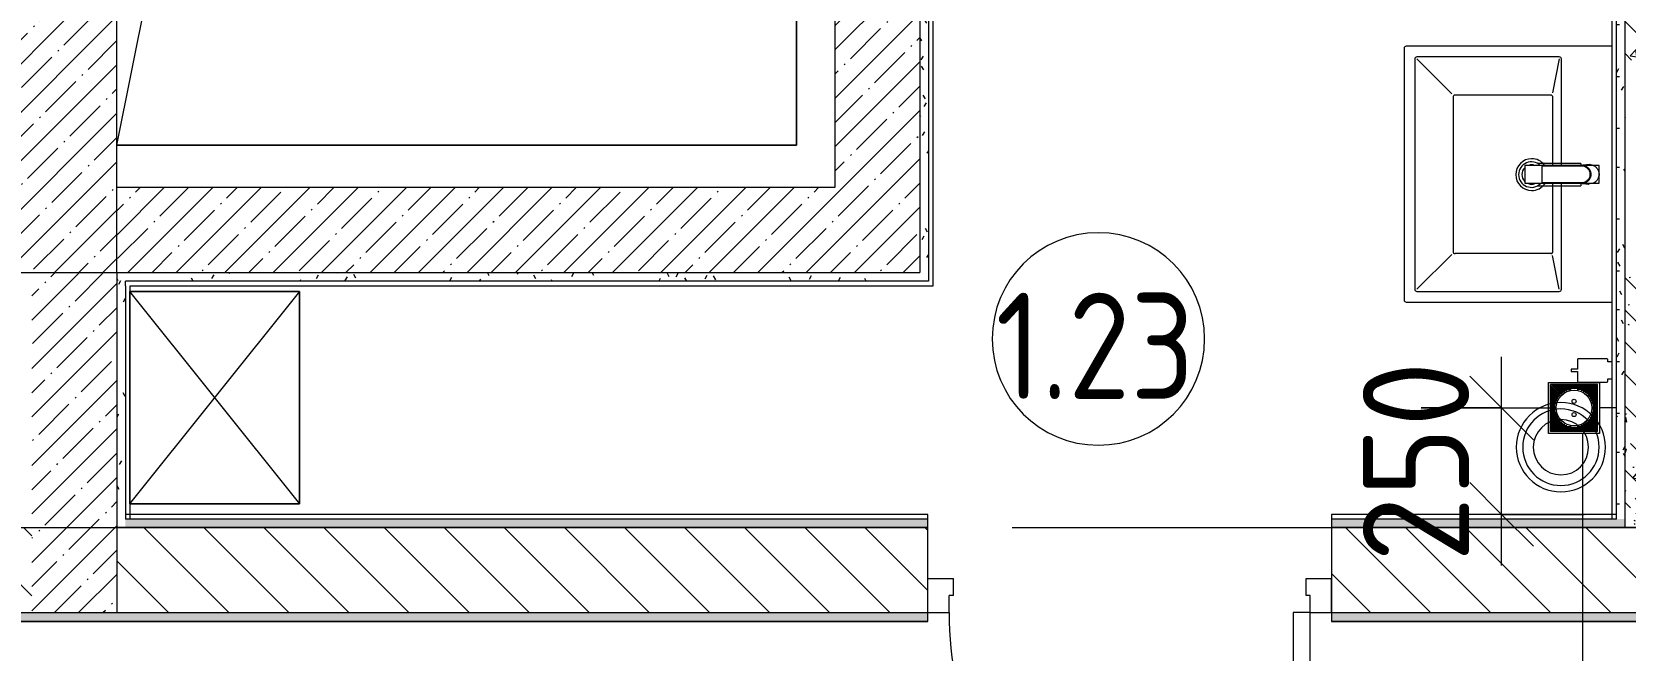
# Model space of a CAD drawing. Header units: millimetres. Extents: x 35881 to 234190, y -8553 to 29063.
# Drawn here: x 66560 to 70310, y 10812 to 12266 of the extents above; entities that cross this region are included whole.
import ezdxf

# ---------------------------------------------------------------- set-up
doc = ezdxf.new("R2010")
doc.units = ezdxf.units.MM
doc.linetypes.add('Осевая', pattern=[3175, 635, -476.25, 1587.5, -476.25])
for name, color, linetype, lineweight in [('0-1', 7, 'Continuous', 9), ('A-ANNO-DIMS', 7, 'Continuous', 9), ('A-ANNO-DIMS-100', 7, 'Continuous', 9), ('A-AREA-IDEN', 7, 'Continuous', 9), ('A-DETL-GENF', 7, 'Continuous', 9), ('A-DOOR', 7, 'Continuous', 9), ('A-DOOR-1', 7, 'Continuous', 13), ('A-DOOR-FRAM', 7, 'Continuous', 13), ('A-GENM', 7, 'Continuous', 9), ('A-WALL', 7, 'Continuous', 9), ('E-ELEC-FIXT-IDEN', 7, 'Continuous', 9), ('I-WALL', 7, 'Continuous', 9), ('P-SANR-FIXT', 7, 'Continuous', 9), ('S-COLS', 7, 'Continuous', 9), ('Оси-2', 7, 'Осевая', 9), ('Электрические приборы', 7, 'Continuous', 9)]:
    doc.layers.add(name, color=color, linetype=linetype, lineweight=lineweight)
for name, color, linetype, lineweight, true_color in [('A-WALL-1', 7, 'Continuous', 9, 0x3c3c3c), ('A-WALL-FNSH-1', 7, 'Continuous', 9, 0x3c3c3c), ('I-FURN-1', 7, 'Continuous', 9, 0xf0f0f0), ('Оси розеток', 7, 'Continuous', 9, 0xff1e23)]:
    doc.layers.add(name, color=color, linetype=linetype, lineweight=lineweight, true_color=true_color)
doc.styles.add('GOST Common_1', font='GOST_Common.ttf', dxfattribs={"width": 0.9, "height": 250})
doc.styles.add('ISOCPEUR', font='isocpeur.ttf', dxfattribs={"width": 0.9, "height": 250})
doc.dimstyles.new('ISO-2_5_0_9К_БОЛЬШОЙ', dxfattribs={"dimscale": 304.8, "dimtxt": 248.995294, "dimasz": 0.492126, "dimexe": 0.393701, "dimexo": 0.984252, "dimgap": 0, "dimtad": 1, "dimdec": 0, "dimrnd": 10, "dimzin": 0, "dimdsep": 46, "dimtxsty": 'ISOCPEUR', "dimblk1": 'OBLIQUE', "dimblk2": 'OBLIQUE', "dimsah": 1, "dimcen": 0.09, "dimdle": 0.393701, "dimazin": 0, "dimtfac": 1, "dimtdec": 4, "dimtix": 1, "dimtmove": 0, "dimatfit": 3, "dimfxl": 1, "dimtvp": 1, "dimtolj": 1, "dimtzin": 0, "dimarcsym": 2})
pattern_1 = [(45, (0, 0), (-57.02463, 57.02463), []), (45, (57.025, 0), (-57.02463, 57.02463), [100.806, -20.161, 3.353, -16.808])]
pattern_2 = [(0, (0, 0), (121.92, 30.48), [10.058, -81.382, 10.058, -81.382, -487.68]), (0, (0, 0), (121.92, 30.48), [-182.88, 10.058, -172.822, 10.058, -81.382, -213.36]), (0, (0, 0), (121.92, 30.48), [-457.2, 10.058, -50.902, 10.058, -142.342]), (120, (45.72, 15.24), (-87.356454, 90.345817), [10.058, -81.382, 10.058, -81.382, -487.68]), (120, (45.72, 15.24), (-87.356454, 90.345817), [-182.88, 10.058, -172.822, 10.058, -81.382, -213.36]), (120, (45.72, 15.24), (-87.356454, 90.345817), [-457.2, 10.058, -50.902, 10.058, -142.342]), (240, (60.96, 76.2), (-34.563546, -120.825817), [10.058, -81.382, 10.058, -81.382, -487.68]), (240, (60.96, 76.2), (-34.563546, -120.825817), [-182.88, 10.058, -172.822, 10.058, -81.382, -213.36]), (240, (60.96, 76.2), (-34.563546, -120.825817), [-457.2, 10.058, -50.902, 10.058, -142.342])]

# ---------------------------------------------------------------- blocks, each defined once
blk = doc.blocks.new('BSC_Колонна _Прямоугольная - 600х600-23205240-План размещения напольных электротехнических лючков и розеток 1 этажа в осях 12-23')
at = {"layer": 'S-COLS'}
h = blk.add_hatch(dxfattribs=at)
h.set_pattern_fill('FP_16', color=256, style=0, pattern_type=2)
h.set_pattern_definition([(45, (-66460, -12000), (-57.02463, 57.02463), []), (45, (-66402.975, -12000), (-57.02463, 57.02463), [100.806, -20.161, 3.353, -16.808])])
h.paths.add_polyline_path([(-300, -300), (300, -300), (300, 300), (-300, 300)])
for p, q in [((300, 300), (-300, 300)), ((-300, 300), (-300, -300)), ((300, -300), (300, 300)), ((-300, -300), (300, -300))]:
    blk.add_line(p, q, dxfattribs=at)
blk = doc.blocks.new('110_Дверь_СКБ_1Ст_Внутренняя1 - Д-17д _Д-9_ 950x2100h_ПУИ_ С_У персонала-24300662-План размещения напольных электротехнических лючков и розеток 1 этажа в осях 12-23')
at = {"layer": 'A-DOOR'}
blk.add_arc((-412.5, 100), 850, 360, 90, dxfattribs=at)
at = {"layer": 'A-DOOR-1'}
for p, q in [((-412.5, 950), (-372.5, 950)), ((-412.5, 950), (-412.5, 100)), ((-372.5, 100), (-372.5, 950)), ((-412.5, 100), (-372.5, 100))]:
    blk.add_line(p, q, dxfattribs=at)
at = {"layer": 'A-DOOR-FRAM'}
for p, q in [((-412.5, 100), (-462.5, 100)), ((-462.5, 100), (-462.5, 20)), ((-412.5, 100), (-412.5, 60)), ((487.5, 100), (437.5, 100)), ((437.5, 100), (437.5, 60)), ((487.5, 100), (487.5, 20)), ((-412.5, 60), (-402.5, 60)), ((-402.5, 60), (-402.5, 20)), ((427.5, 60), (437.5, 60)), ((427.5, 60), (427.5, 20)), ((-402.5, 20), (-462.5, 20)), ((487.5, 20), (427.5, 20))]:
    blk.add_line(p, q, dxfattribs=at)
blk = doc.blocks.new('GM_Отверстие прямоугольное _в плите_ - Отверстие-21957881-План размещения напольных электротехнических лючков и розеток 1 этажа в осях 12-23')
at = {"layer": 'A-GENM'}
for p, q in [((-566.7, 466.7), (800, 700)), ((800, 700), (800, -700)), ((800, -700), (800, 700)), ((-800, -700), (-566.7, 466.7)), ((800, -700), (-800, -700)), ((-800, -700), (800, -700))]:
    blk.add_line(p, q, dxfattribs=at)
for start, end in [(360, 180), (180, 360)]:
    blk.add_arc((0, 0), 2.5, start, end, dxfattribs=at)
blk = doc.blocks.new('Блок Розеток и Выключателей - Блок Розеток и Выключателей_SK2-27368969-План размещения напольных электротехнических лючков и розеток 1 этажа в осях 12-23')
at = {"layer": 'A-DETL-GENF'}
for p, q in [((-60, -40), (60, -40)), ((-60, -160), (-60, -40)), ((-55.2, -44.8), (-55.2, -155.2)), ((55.2, -44.8), (-55.2, -44.8)), ((-52.8, -47.2), (-52.8, -152.8)), ((52.8, -47.2), (-52.8, -47.2)), ((50.4, -49.6), (-50.4, -49.6)), ((-50.4, -49.6), (-50.4, -150.4)), ((48, -52), (-48, -52)), ((-48, -52), (-48, -148)), ((45.6, -54.4), (-45.6, -54.4)), ((-45.6, -54.4), (-45.6, -145.6)), ((-9.6, -56.8), (-43.2, -56.8)), ((-43.2, -56.8), (-43.2, -92.8)), ((-16.8, -59.2), (-40.8, -59.2)), ((-40.8, -59.2), (-40.8, -83.2)), ((-21.6, -61.6), (-38.4, -61.6)), ((-38.4, -61.6), (-38.4, -78.4)), ((-26.4, -64), (-36, -64)), ((-36, -64), (-36, -73.6)), ((-28.8, -66.4), (-33.6, -66.4)), ((-33.6, -66.4), (-33.6, -71.2)), ((9.6, -56.8), (43.2, -56.8)), ((16.8, -59.2), (40.8, -59.2)), ((21.6, -61.6), (38.4, -61.6)), ((26.4, -64), (36, -64)), ((28.8, -66.4), (33.6, -66.4)), ((33.6, -66.4), (33.6, -71.2)), ((36, -64), (36, -73.6)), ((38.4, -61.6), (38.4, -78.4)), ((40.8, -59.2), (40.8, -83.2)), ((43.2, -56.8), (43.2, -92.8)), ((45.6, -54.4), (45.6, -145.6)), ((48, -52), (48, -148)), ((50.4, -49.6), (50.4, -150.4)), ((52.8, -47.2), (52.8, -152.8)), ((55.2, -44.8), (55.2, -155.2)), ((60, -40), (60, -160)), ((-43.2, -143.2), (-43.2, -107.2)), ((43.2, -143.2), (43.2, -107.2)), ((48, -148), (-48, -148)), ((45.6, -145.6), (-45.6, -145.6)), ((-9.6, -143.2), (-43.2, -143.2)), ((-40.8, -140.8), (-40.8, -116.8)), ((-16.8, -140.8), (-40.8, -140.8)), ((-38.4, -138.4), (-38.4, -121.6)), ((-21.6, -138.4), (-38.4, -138.4)), ((-36, -136), (-36, -126.4)), ((-26.4, -136), (-36, -136)), ((-33.6, -133.6), (-33.6, -128.8)), ((-28.8, -133.6), (-33.6, -133.6)), ((9.6, -143.2), (43.2, -143.2)), ((16.8, -140.8), (40.8, -140.8)), ((21.6, -138.4), (38.4, -138.4)), ((26.4, -136), (36, -136)), ((28.8, -133.6), (33.6, -133.6)), ((33.6, -133.6), (33.6, -128.8)), ((36, -136), (36, -126.4)), ((38.4, -138.4), (38.4, -121.6)), ((40.8, -140.8), (40.8, -116.8)), ((60, -160), (-60, -160)), ((55.2, -155.2), (-55.2, -155.2)), ((52.8, -152.8), (-52.8, -152.8)), ((50.4, -150.4), (-50.4, -150.4))]:
    blk.add_line(p, q, dxfattribs=at)
for centre, radius in [((0, -100), 42), ((-15.6, -100), 4.8), ((15.6, -100), 4.8)]:
    blk.add_circle(centre, radius, dxfattribs=at)
at = {"layer": 'Оси розеток'}
blk.add_line((0, 0), (0, -40), dxfattribs=at)
blk = doc.blocks.new('Шкаф параметрический - 1_165-25646814-План размещения напольных электротехнических лючков и розеток 1 этажа в осях 12-23')
at = {"layer": 'I-FURN-1'}
for p, q in [((0, 0), (500, 400)), ((0, 400), (500, 0)), ((500, 400), (0, 400)), ((0, 400), (0, 0)), ((0, 1), (0, 400)), ((0, 400), (500, 400)), ((500, 0), (500, 400)), ((500, 400), (500, 1)), ((0, 0), (500, 0))]:
    blk.add_line(p, q, dxfattribs=at)
blk = doc.blocks.new('мусорная корзина - Round_ Metal-30590745-План размещения напольных электротехнических лючков и розеток 1 этажа в осях 12-23')
at = {"layer": 'P-SANR-FIXT'}
for radius, start, end in [(105, 0, 180), (90, 360, 180), (65, 0, 180), (105, 180, 360), (90, 180, 360), (65, 180, 360)]:
    blk.add_arc((0, 0), radius, start, end, dxfattribs=at)
blk = doc.blocks.new('сифон - Для раковины-V214-План размещения напольных электротехнических лючков и розеток 1 этажа в осях 12-23')
at = {"layer": 'P-SANR-FIXT'}
for p, q in [((116.7, 26), (15, 26)), ((116.7, 26), (116.7, 22.5)), ((15, -26), (116.7, -26)), ((116.7, -20.6), (116.7, -26))]:
    blk.add_line(p, q, dxfattribs=at)
for start, end in [(46.114, 180), (180, 315)]:
    blk.add_arc((0, 0), 30, start, end, dxfattribs=at)
blk = doc.blocks.new('раковина - 400 x 500mm-V215-План размещения напольных электротехнических лючков и розеток 1 этажа в осях 12-23')
at = {"layer": 'P-SANR-FIXT'}
for p, q in [((-249.5, -11), (-249.5, -495)), ((352.5, -495), (352.5, -11)), ((-224.5, -135), (-224.5, -470)), ((31, -130), (-219.5, -130)), ((-219.5, -135), (-139.5, -151)), ((322.5, -130), (73, -130)), ((322.5, -135), (242.8, -150.5)), ((327.5, -470), (327.5, -135)), ((-134.5, -155), (-134.5, -380)), ((-126, -150), (-129.5, -150)), ((31, -150), (-126, -150)), ((233.5, -150), (73, -150)), ((238.5, -155), (238.5, -380)), ((-219.5, -470), (-137.6, -388.1)), ((-129.5, -385), (233.5, -385)), ((322.5, -470), (240.2, -387.7)), ((-219.5, -475), (322.5, -475)), ((-244.5, -500), (347.5, -500))]:
    blk.add_line(p, q, dxfattribs=at)
for centre, radius, start, end in [((-219.5, -135), 5, 90, 180), ((322.5, -135), 5, 0, 90), ((-129.5, -155), 5, 90, 180), ((52.6, -199.9), 37.5, 127.0599, 180), ((52.6, -199.9), 37.5, 360, 54.9171), ((233.5, -155), 5, 0, 90), ((52.6, -199.9), 37.5, 180, 360), ((52.6, -199.9), 23, 170.0836, 180), ((52.6, -199.9), 23, 180, 189.9158), ((52.6, -199.9), 23, 225, 315), ((52.6, -199.9), 23, 360, 16.8017), ((52.6, -199.9), 23, 343.1959, 360), ((-129.5, -380), 5, 180, 270), ((233.5, -380), 5, 270, 360), ((-219.5, -470), 5, 180, 270), ((322.5, -470), 5, 270, 0), ((-244.5, -495), 5, 180, 270), ((347.5, -495), 5, 270, 0)]:
    blk.add_arc(centre, radius, start, end, dxfattribs=at)
blk = doc.blocks.new('смеситель для раковины - Default-V216-План размещения напольных электротехнических лючков и розеток 1 этажа в осях 12-23')
at = {"layer": '0-1'}
for p, q in [((21, 151.6), (-21, 151.6)), ((20.3, 111.8), (-20.3, 111.8)), ((-22.8, 2.9), (-21.7, 15.4)), ((-20.7, 17.2), (-20.7, 16.7)), ((-20.3, 19.4), (-20.3, 15.8)), ((20.3, 15.8), (20.3, 19.4)), ((20.8, 16.7), (20.8, 17.2))]:
    blk.add_line(p, q, dxfattribs=at)
at = {"layer": '0-1', "flags": 128}
for points in [[(-21, 151.3), (-21, 147.9), (-21, 145.7), (-21, 145.2), (-21, 144.9), (-21, 144.8), (-21, 144.7), (-21, 144.7)], [(21, 89.1), (21, 88.6), (21, 88.3), (21, 88.3)], [(21.7, 15.4), (22.3, 8.3), (22.8, 2.9)]]:
    blk.add_lwpolyline(points, dxfattribs=at)
at = {"layer": 'P-SANR-FIXT'}
for p, q in [((21, 151.6), (-21, 151.6)), ((-21, 151.6), (-21, -23)), ((21, -23), (21, 151.6)), ((-20.3, 111.8), (-20.3, 111.8)), ((-20.3, 111.8), (-20.3, 109.7)), ((20.3, 109.7), (20.3, 111.8)), ((20.3, 111.8), (20.3, 111.8)), ((-21, -23), (21, -23))]:
    blk.add_line(p, q, dxfattribs=at)
at = {"layer": 'P-SANR-FIXT', "flags": 128}
for points in [[(-21, 144), (-21, 91), (-21, 37.9)], [(21, 37.9), (21, 91), (21, 144)], [(-20.3, 19.4), (-20.3, 60.2), (-20.3, 109.7)], [(20.3, 109.7), (20.3, 60.2), (20.3, 19.4)], [(21, 17.1), (21, 22.3), (21, 27.5), (21, 32.7), (21, 37.9)], [(-20.3, 15.8), (-20.3, 17.1), (-20.3, 18.4)], [(20.3, 18.4), (20.3, 17.1), (20.3, 15.8)], [(21, 15.1), (21, 15.6), (21, 16.1), (21, 16.6), (21, 17.1)], [(22.9, -1.8), (22.4, 2.9), (22, 7.6), (21.5, 12.3), (21.1, 17.1)], [(21.1, 17.1), (21.5, 12.3), (22, 7.6), (22.4, 2.9), (22.9, -1.8)]]:
    blk.add_lwpolyline(points, dxfattribs=at)
at = {"layer": 'P-SANR-FIXT'}
for centre, major_axis, ratio, start_param, end_param in [((-9809.3, 72.1), (-9788.3, 0.5), 0.986286, 3.135948, 3.138103), ((0, 17.2), (20.8, 0), 0.98634, 3.060685, 3.141593), ((0, 17.2), (20.8, 0), 0.98634, 3.141593, 3.395551), ((0, 17.2), (20.8, 0), 0.98634, 3.707105, 3.769911), ((0, 17.2), (20.8, 0), 0.98634, 5.654867, 5.717635), ((0, 17.2), (-20.8, 0), 0.98634, 2.887544, 3.141593), ((0, 17.2), (20.8, 0), 0.98634, 0, 0.080911), ((0, 17.2), (20.8, 0), 0.98634, 4.154533, 5.270098)]:
    blk.add_ellipse(centre, major_axis=major_axis, ratio=ratio, start_param=start_param, end_param=end_param, dxfattribs=at)
for points, knots in [([(-21, 151.6), (-21, 151.7), (-21, 151.5), (-21, 150.5), (-21, 148.7), (-21, 146.9), (-21, 145.2), (-21, 144.4), (-21, 144)], [0.4444444, 0.4444444, 0.4444444, 0.4444444, 0.5555556, 0.6666667, 0.7777778, 0.8888889, 0.9444444, 1, 1, 1, 1]), ([(21, 144), (21, 144.4), (21, 145.2), (21, 146.9), (21, 148.7), (21, 150.5), (21, 151.5), (21, 151.7), (21, 151.6)], [0, 0, 0, 0, 0.0555556, 0.1111111, 0.2222222, 0.3333333, 0.4444444, 0.5555556, 0.5555556, 0.5555556, 0.5555556]), ([(-21.8, 13.9), (-21.8, 14.6), (-21.7, 16.1), (-21.6, 18.9), (-21.5, 22.1), (-21.5, 25.2), (-21.4, 27.9), (-21.4, 30), (-21.4, 31.8), (-21.3, 33.4), (-21.3, 34.5), (-21.3, 35.6), (-21.3, 37), (-21.3, 38.7), (-21.2, 41), (-21.2, 44.2), (-21.2, 48.8), (-21.1, 54.3), (-21.1, 59.3), (-21.1, 63.2), (-21.1, 66.1), (-21.1, 68.8), (-21.1, 72.5), (-21, 78.9), (-21, 84.5), (-21, 88.1)], [0, 0, 0, 0, 0.083333, 0.166667, 0.25, 0.333333, 0.375, 0.416667, 0.458333, 0.479167, 0.5, 0.520833, 0.541667, 0.583333, 0.625, 0.666667, 0.708333, 0.75, 0.791667, 0.8125, 0.833333, 0.854167, 0.875, 0.916667, 1, 1, 1, 1]), ([(21, 88.1), (21, 84.5), (21, 78.9), (21.1, 72.5), (21.1, 68.8), (21.1, 66.1), (21.1, 63.2), (21.1, 59.3), (21.2, 54.3), (21.2, 48.8), (21.2, 44.2), (21.3, 41), (21.3, 38.7), (21.3, 37), (21.3, 35.6), (21.3, 34.5), (21.3, 33.4), (21.4, 31.8), (21.4, 30), (21.4, 27.9), (21.5, 25.2), (21.5, 22.1), (21.6, 18.9), (21.7, 16.1), (21.8, 14.6), (21.8, 13.9)], [0, 0, 0, 0, 0.083333, 0.125, 0.145833, 0.166667, 0.1875, 0.208333, 0.25, 0.291667, 0.333333, 0.375, 0.416667, 0.458333, 0.479167, 0.5, 0.520833, 0.541667, 0.583333, 0.625, 0.666667, 0.75, 0.833333, 0.916667, 1, 1, 1, 1]), ([(-21.1, 17.1), (-21.2, 16.5), (-21.3, 15.4), (-21.5, 13.7), (-21.6, 11.8), (-21.9, 9.3), (-22.1, 7.6), (-22.4, 5.3), (-22.6, 3), (-22.8, 1.4), (-22.9, 0.3)], [0, 0, 0, 0, 0.1, 0.2, 0.3, 0.4, 0.6, 0.7, 0.8, 1, 1, 1, 1]), ([(-22.6, 3.6), (-22.6, 3.8), (-22.5, 4.4), (-22.4, 5.5), (-22.3, 6.9), (-22.2, 8.4), (-22, 10.9), (-21.9, 12.9), (-21.8, 13.9)], [0.3178487, 0.3178487, 0.3178487, 0.3178487, 0.375, 0.5, 0.625, 0.75, 0.875, 1, 1, 1, 1]), ([(21, 15.1), (20.9, 14), (20.5, 11.7), (19.3, 8.5), (17.6, 5.5), (14.8, 1.9), (11.1, -0.9), (6.8, -2.8), (3.4, -3.6), (0, -3.8), (-4.5, -3.5), (-10.1, -1.7), (-14.7, 1.9), (-17.6, 5.5), (-19.3, 8.4), (-20.5, 11.7), (-20.9, 13.9), (-21, 15)], [0, 0, 0, 0, 0.055556, 0.111111, 0.166667, 0.222222, 0.333333, 0.388889, 0.444444, 0.5, 0.555556, 0.666667, 0.777778, 0.833333, 0.888889, 0.944444, 1, 1, 1, 1]), ([(20.3, 19.4), (20.3, 18.2), (20.2, 15.9), (19.3, 12.3), (18, 9.6), (16.8, 7.5), (15.7, 6), (14.5, 4.7), (12.8, 3), (10.4, 1.2), (7.1, -0.4), (2.4, -1.7), (-2.5, -1.7), (-7.1, -0.4), (-10.9, 1.5), (-13.6, 3.7), (-15.4, 5.7), (-16.5, 7.1), (-17.7, 9), (-18.9, 11.5), (-20, 15), (-20.3, 17.7), (-20.3, 19.4)], [0, 0, 0, 0, 0.055556, 0.111111, 0.166667, 0.194444, 0.222222, 0.25, 0.277778, 0.333333, 0.388889, 0.444444, 0.555556, 0.611111, 0.666667, 0.75, 0.770833, 0.791667, 0.833333, 0.875, 0.916667, 1, 1, 1, 1]), ([(10.6, 0), (10, -0.3), (9, -0.8), (7.3, -1.5), (5.5, -2), (3.6, -2.4), (1.4, -2.7), (-0.9, -2.7), (-3.3, -2.5), (-5.5, -2), (-7.7, -1.3), (-9.8, -0.4), (-11.7, 0.6), (-13.5, 1.9), (-15.1, 3.4), (-16.9, 5.4), (-19.5, 9.5), (-20.3, 13.2), (-20.3, 15.8)], [0.3333333, 0.3333333, 0.3333333, 0.3333333, 0.3611111, 0.3888889, 0.4166667, 0.4444444, 0.4791667, 0.5138889, 0.5486111, 0.5833333, 0.6180556, 0.6527778, 0.6875, 0.7222222, 0.7569444, 0.7916667, 0.8611111, 1, 1, 1, 1]), ([(20.3, 15.8), (20.3, 13.7), (19.8, 10.7), (17.9, 6.9), (16.3, 4.7), (14.8, 3.1), (13.2, 1.7), (11.9, 0.8), (11, 0.2)], [0, 0, 0, 0, 0.1111111, 0.1666667, 0.2222222, 0.25, 0.2777778, 0.325384, 0.325384, 0.325384, 0.325384]), ([(21.1, 19.2), (21.3, 18.6), (21.7, 16.8), (21.8, 15.1), (21.8, 13.9)], [0.8206896, 0.8206896, 0.8206896, 0.8206896, 0.8888889, 1, 1, 1, 1]), ([(21.1, 17.1), (21.1, 16.7), (21.2, 16), (21.3, 15), (21.4, 13.9), (21.6, 12.5), (21.8, 10.8), (22, 8.7), (22.2, 6.9), (22.4, 5.5), (22.5, 4.5), (22.6, 3.4), (22.7, 2.4), (22.8, 1.5), (22.9, 0.8), (22.9, 0.4), (22.9, 0.3)], [0, 0, 0, 0, 0.0625, 0.125, 0.1875, 0.25, 0.375, 0.5, 0.625, 0.6875, 0.75, 0.8125, 0.875, 0.9375, 0.96875, 1, 1, 1, 1]), ([(21.8, 13.9), (21.8, 13.3), (21.9, 11.9), (22, 10), (22.2, 8.4), (22.2, 7.3), (22.3, 6.4), (22.4, 5.2), (22.6, 3.7), (22.8, 2), (22.9, 0.8), (22.9, 0.3)], [0, 0, 0, 0, 0.083333, 0.166667, 0.25, 0.333333, 0.416667, 0.5, 0.666667, 0.833333, 1, 1, 1, 1]), ([(22.1, 7), (22.2, 6.5), (22.8, 4.3), (23, 2), (22.9, 0.3)], [0.8, 0.8, 0.8, 0.8, 0.85, 1, 1, 1, 1]), ([(10.4, -20.5), (9.2, -21.1), (6.8, -22.1), (3.4, -22.8), (0.5, -23), (-2.9, -22.9), (-6.8, -22.1), (-10.7, -20.5), (-13.4, -18.7), (-15.3, -17.2), (-17, -15.4), (-19, -12.9), (-20.6, -10.1), (-21.5, -8), (-21.7, -7.4)], [0.3333333, 0.3333333, 0.3333333, 0.3333333, 0.3888889, 0.4444444, 0.4791667, 0.5138889, 0.5833333, 0.6527778, 0.6875, 0.7222222, 0.7569444, 0.7916667, 0.8611111, 0.8888889, 0.8888889, 0.8888889, 0.8888889]), ([(22.9, -1.8), (22.6, -4.5), (21.7, -8.2), (19.1, -12.8), (16.7, -15.9), (13.9, -18.3), (11.9, -19.6), (11, -20.2)], [0, 0, 0, 0, 0.1111111, 0.1666667, 0.2222222, 0.2777778, 0.3229699, 0.3229699, 0.3229699, 0.3229699])]:
    blk.add_open_spline(points, degree=3, knots=knots, dxfattribs=at)
for points in [[(21, 37.9), (21, 36.1), (21, 32.7), (21.1, 27.5), (21.1, 22.3), (21.1, 18.8), (21.1, 17.1)], [(-22.9, 0.3), (-23, 2.1), (-22.8, 3.8), (-22.4, 5.5)], [(-21.8, 13.9), (-21.8, 15.7), (-21.5, 17.5), (-21.1, 19.2)], [(-21.1, 17.1), (-21.1, 16.7), (-21.1, 16), (-21, 15.3), (-21, 15)], [(21.1, 17.1), (21.1, 16.7), (21.1, 16.1), (21, 15.4), (21, 15.1)], [(22.9, 0.3), (22.8, 1.7), (22.5, 4.5), (22, 8.7), (21.5, 12.9), (21.2, 15.7), (21.1, 17.1)], [(22.9, 0.3), (22.9, -0.1), (22.9, -0.4), (22.9, -0.8)]]:
    blk.add_open_spline(points, degree=3, dxfattribs=at)
blk = doc.blocks.new('TOY_Диспансер мыло - Дозатор Elegance new 11654 019001 хром-30593950-План размещения напольных электротехнических лючков и розеток 1 этажа в осях 12-23')
at = {"layer": 'A-GENM'}
for p, q in [((97.5, 84.7), (97.5, 17)), ((122.2, 86.7), (99.5, 86.7)), ((127.9, 101.6), (122.2, 101.6)), ((122.2, 101.6), (122.2, 86.7)), ((127.9, 86.7), (127.9, 101.6)), ((150.5, 86.7), (127.9, 86.7)), ((152.5, 17), (152.5, 84.7)), ((99.5, 15), (105, 15)), ((105, 15), (105, 5.5)), ((145, 5.5), (145, 15)), ((145, 15), (150.5, 15))]:
    blk.add_line(p, q, dxfattribs=at)
for centre, start, end in [((99.5, 84.7), 90, 180), ((150.5, 84.7), 360, 90), ((99.5, 17), 180, 270), ((150.5, 17), 270, 360)]:
    blk.add_arc(centre, 2, start, end, dxfattribs=at)
blk = doc.blocks.new('Марка_Помещения - Номер-25198446-План размещения напольных электротехнических лючков и розеток 1 этажа в осях 12-23')
at = {"layer": 'A-AREA-IDEN'}
for start, end in [(360, 180), (180, 360)]:
    blk.add_arc((0, 0), 2.5, start, end, dxfattribs=at)
blk = doc.blocks.new('DIMBLOCK66-План размещения напольных электротехнических лючков и розеток 1 этажа в осях 12-23')
at = {"layer": 'A-ANNO-DIMS-100'}
for p, q in [((70019.2, 11011), (70019.2, 11501.3)), ((69829.8, 11381.3), (70139.2, 11381.3)), ((70019.2, 11381.3), (69829.8, 11381.3)), ((70213.2, 11131), (69899.2, 11131)), ((70019.2, 11131), (70213.2, 11131))]:
    blk.add_line(p, q, dxfattribs=at)
at = {"layer": 'A-ANNO-DIMS-100', "lineweight": 20}
for p, q in [((70019.2, 11381.3), (69944.2, 11456.3)), ((70019.2, 11381.3), (70094.2, 11306.3)), ((70019.2, 11131), (69944.2, 11206)), ((70019.2, 11131), (70094.2, 11056))]:
    blk.add_line(p, q, dxfattribs=at)
at = {"layer": 'A-ANNO-DIMS-100', "color": 0, "insert": (69692.6, 11019.1), "char_height": 250, "width": 568.858, "attachment_point": 1, "rotation": 90, "line_spacing_factor": 1.149209, "style": 'ISOCPEUR'}
blk.add_mtext('250', dxfattribs=at)
blk = doc.blocks.new('_Oblique')
at = {"color": 0, "linetype": 'ByBlock', "lineweight": -2}
blk.add_line((-0.5, -0.5), (0.5, 0.5), dxfattribs=at)

msp = doc.modelspace()

# ---------------------------------------------------------------- hatches: boundary and pattern name
at = {"layer": 'I-WALL'}
h = msp.add_hatch(dxfattribs=at)
h.set_pattern_fill('FP_1', color=256, style=0, pattern_type=2)
h.set_pattern_definition(pattern_1)
h.paths.add_polyline_path([(68650, 11700), (68650, 13400), (68450, 13400), (68450, 11700)])
h = msp.add_hatch(dxfattribs=at)
h.set_pattern_fill('FP_58', color=256, style=0, pattern_type=2)
h.set_pattern_definition(pattern_2)
h.paths.add_polyline_path([(70289.8, 11120), (70309.8, 11120), (70309.8, 13400), (70289.8, 13400), (70289.8, 11131)])
h = msp.add_hatch(dxfattribs=at)
h.set_pattern_fill('FP_22', color=256, style=0, pattern_type=2)
h.set_pattern_definition([(135, (0, 0), (-75.43415, -75.43415), [106.68, -17.78, 3.556, -17.78]), (135, (0, 75.39), (-75.43415, -75.43415), []), (50, (0, 0), (127.52922, -11.15758), [13.335, -146.685]), (355, (0, 0), (-24.66966, 133.74002), [10.668, -117.348]), (100.451, (10.63, -0.93), (102.85973, 122.58178), [11.333, -124.663]), (46.184, (0, 35.56), (189.75516, -29.43036), [20.002, -220.027]), (96.636, (15.81, 33.1), (166.1822, 173.1996), [17, -186.995]), (351.184, (0, 35.56), (166.18393, 173.1976), [16.002, -176.022]), (21, (17.78, 26.67), (106.13027, -71.58603), [13.335, -146.685]), (326, (17.78, 26.67), (43.26188, 128.93175), [10.668, -117.348]), (71.451, (26.62, 20.7), (149.39198, 57.34505), [11.333, -124.663]), (37.5, (0, 0), (2.162228, 59.188357), [3.353, -112.573, 3.353, -115.773, -117.792]), (37.5, (0, 0), (2.162228, 59.188357), [-235.052, 3.353, -114.44]), (7.5, (0, 0), (46.773857, 70.12615), [3.353, -64.567, 3.353, -109.906, -44.894]), (7.5, (0, 0), (46.773857, 70.12615), [-181.178, 3.353, -41.542]), (327.5, (-39.65, 0), (94.91367, -4.010093), [3.353, -41.097, 3.353, -135.331, -184.023]), (327.5, (-39.65, 0), (94.91367, -4.010093), [-183.134, 3.353, -180.67]), (317.5, (-57.43, 0), (103.69057, 17.79882), [3.353, -54.432, 3.353, -88.748, -130.683]), (317.5, (-57.43, 0), (103.69057, 17.79882), [-149.885, 3.353, -127.33])])
h.paths.add_polyline_path([(70309.8, 11100), (70389.8, 11100), (70389.8, 11700), (70310, 11700), (70310, 12200), (70389.8, 12200), (70389.8, 13400), (70309.8, 13400), (70309.8, 11180.8)])
h = msp.add_hatch(dxfattribs=at)
h.set_pattern_fill('FP_58', color=256, style=0, pattern_type=2)
h.set_pattern_definition(pattern_2)
h.paths.add_polyline_path([(68650, 11680), (68670, 11680), (68670, 13380), (68650, 13380), (68650, 11700)])
h = msp.add_hatch(dxfattribs=at)
h.set_pattern_fill('FP_1', color=256, style=0, pattern_type=2)
h.set_pattern_definition(pattern_1)
h.paths.add_polyline_path([(68450, 11700), (68450, 11900), (66760, 11900), (66760, 11700), (67357.5, 11700)])
h = msp.add_hatch(dxfattribs=at)
h.set_pattern_fill('FP_1', color=256, style=0, pattern_type=2)
h.set_pattern_definition(pattern_1)
h.paths.add_polyline_path([(66560, 10900), (66760, 10900), (66760, 11700), (66560, 11700), (66560, 11100)])
h = msp.add_hatch(dxfattribs=at)
h.set_pattern_fill('FP_58', color=256, style=0, pattern_type=2)
h.set_pattern_definition(pattern_2)
h.paths.add_polyline_path([(66760, 11100), (66780, 11100), (66780, 11700), (66760, 11700), (66760, 11180.8)])
h = msp.add_hatch(dxfattribs=at)
h.set_pattern_fill('FP_58', color=256, style=0, pattern_type=2)
h.set_pattern_definition(pattern_2)
h.paths.add_polyline_path([(68650, 11680), (68650, 11700), (66780, 11700), (66780, 11680), (67357.5, 11680)])
h = msp.add_hatch(dxfattribs=at)
h.set_pattern_fill('FP_20', color=256, style=0, pattern_type=2)
h.set_pattern_definition([(135, (0, 0), (-70.71068, -70.71068), [])])
h.paths.add_polyline_path([(73540, 10900), (73540, 11100), (72929.8, 11100), (72929.8, 10900), (73176.6, 10900)])
h.paths.add_polyline_path([(71979.8, 10900), (71979.8, 11100), (69618.8, 11100), (69618.8, 10900), (71721.8, 10900)])
h.paths.add_polyline_path([(68668.8, 10900), (68668.8, 11100), (66760, 11100), (66760, 10900), (67357.5, 10900)])
h.paths.add_polyline_path([(66560, 10900), (66560, 11100), (62160, 11100), (62160, 10900), (65902.7, 10900)])
h = msp.add_hatch(dxfattribs=at)
h.set_pattern_fill('FP_58', color=256, style=0, pattern_type=2)
h.set_pattern_definition(pattern_2)
h.paths.add_polyline_path([(70309.8, 11100), (70309.8, 11120), (69618.8, 11120), (69618.8, 11100), (70267, 11100)])
h.paths.add_polyline_path([(66780, 11100), (68668.8, 11100), (68668.8, 11120), (66780, 11120)])
h = msp.add_hatch(dxfattribs=at)
h.set_pattern_fill('FP_58', color=256, style=0, pattern_type=2)
h.set_pattern_definition(pattern_2)
h.paths.add_polyline_path([(75358.8, 10880), (75470, 10880), (75470, 10900), (72929.8, 10900), (72929.8, 10880), (74631.4, 10880)])
h.paths.add_polyline_path([(71979.8, 10880), (71979.8, 10900), (69618.8, 10900), (69618.8, 10880), (71721.8, 10880)])
h.paths.add_polyline_path([(68668.8, 10880), (68668.8, 10900), (62160, 10900), (62160, 10880), (67357.5, 10880)])
h.paths.add_polyline_path([(61960, 10880), (61960, 10900), (61940, 10900), (61940, 10880)])

# ---------------------------------------------------------------- linework, layer by layer
at = {"layer": 'A-WALL'}
for p, q in [((68650, 11680), (66780, 11680)), ((68668.8, 11120), (66780, 11120)), ((70289.8, 11120), (69618.8, 11120)), ((70289.8, 11120), (70289.8, 11131))]:
    msp.add_line(p, q, dxfattribs=at)
at = {"layer": 'A-WALL-1'}
for p, q in [((68650, 13600), (68650, 11700)), ((68450, 13400), (68450, 11900)), ((70309.8, 11100), (70309.8, 13400)), ((68450, 11900), (66760, 11900)), ((66760, 11700), (68650, 11700)), ((66760, 11700), (66760, 10900)), ((66780, 11669), (66780, 11680)), ((68668.8, 11100), (66760, 11100)), ((66760, 11100), (68668.8, 11100)), ((68668.8, 10880), (68668.8, 11120)), ((69618.8, 11120), (69618.8, 10880)), ((71979.8, 11100), (69618.8, 11100)), ((69618.8, 11100), (70309.8, 11100)), ((61940, 10880), (68668.8, 10880)), ((62160, 10900), (68668.8, 10900)), ((69618.8, 10900), (71979.8, 10900)), ((69618.8, 10880), (71979.8, 10880))]:
    msp.add_line(p, q, dxfattribs=at)
at = {"layer": 'A-WALL-FNSH-1'}
for p, q in [((68670, 13369), (68670, 11680)), ((68681, 11669), (68681, 13380)), ((70278.8, 13380), (70278.8, 11120)), ((70289.8, 11131), (70289.8, 13380)), ((66780, 11669), (66780, 11120)), ((66791, 11669), (68681, 11669)), ((66791, 11120), (66791, 11669)), ((68670, 11680), (68650, 11680)), ((68668.8, 11131), (66780, 11131)), ((68668.8, 11120), (68668.8, 11131)), ((70289.8, 11131), (69618.8, 11131)), ((69618.8, 11131), (69618.8, 11120)), ((61939, 10879), (68668.8, 10879)), ((68668.8, 10879), (68668.8, 10880)), ((69618.8, 10880), (69618.8, 10879)), ((69618.8, 10879), (71979.8, 10879))]:
    msp.add_line(p, q, dxfattribs=at)
at = {"layer": 'E-ELEC-FIXT-IDEN'}
msp.add_line((70209.8, 11321.3), (70209.8, 10004.1), dxfattribs=at)
at = {"layer": 'Оси-2'}
msp.add_line((39180.8, 11100), (82200, 11100), dxfattribs=at)

# ---------------------------------------------------------------- block references
at = {"layer": 'A-AREA-IDEN', "xscale": 99.99999999999993, "yscale": 99.99999999999993, "zscale": 99.99999999999993}
msp.add_blockref('Марка_Помещения - Номер-25198446-План размещения напольных электротехнических лючков и розеток 1 этажа в осях 12-23', (69070.2, 11543.8), dxfattribs=at)
at = {"layer": 'A-DOOR', "rotation": 180}
msp.add_blockref('110_Дверь_СКБ_1Ст_Внутренняя1 - Д-17д _Д-9_ 950x2100h_ПУИ_ С_У персонала-24300662-План размещения напольных электротехнических лючков и розеток 1 этажа в осях 12-23', (69156.3, 11000), dxfattribs=at)
at = {"layer": 'A-GENM'}
msp.add_blockref('GM_Отверстие прямоугольное _в плите_ - Отверстие-21957881-План размещения напольных электротехнических лючков и розеток 1 этажа в осях 12-23', (67560, 12700), dxfattribs=at)
at = {"layer": 'I-FURN-1', "rotation": 269.9999999999994}
msp.add_blockref('Шкаф параметрический - 1_165-25646814-План размещения напольных электротехнических лючков и розеток 1 этажа в осях 12-23', (66790, 11655.7), dxfattribs=at)
at = {"layer": 'P-SANR-FIXT'}
for name, p, rotation in [('раковина - 400 x 500mm-V215-План размещения напольных электротехнических лючков и розеток 1 этажа в осях 12-23', (70289.8, 11983), 269.9999999999997), ('смеситель для раковины - Default-V216-План размещения напольных электротехнических лючков и розеток 1 этажа в осях 12-23', (70225.6, 11931), 89.99999999999912), ('TOY_Диспансер мыло - Дозатор Elegance new 11654 019001 хром-30593950-План размещения напольных электротехнических лючков и розеток 1 этажа в осях 12-23', (70284.3, 11344.6), 90)]:
    msp.add_blockref(name, p, dxfattribs=dict(at, rotation=rotation))
for name, p in [('сифон - Для раковины-V214-План размещения напольных электротехнических лючков и розеток 1 этажа в осях 12-23', (70089.3, 11930.4)), ('мусорная корзина - Round_ Metal-30590745-План размещения напольных электротехнических лючков и розеток 1 этажа в осях 12-23', (70158.8, 11289))]:
    msp.add_blockref(name, p, dxfattribs=at)
at = {"layer": 'S-COLS'}
msp.add_blockref('BSC_Колонна _Прямоугольная - 600х600-23205240-План размещения напольных электротехнических лючков и розеток 1 этажа в осях 12-23', (66460, 12000), dxfattribs=at)
at = {"layer": 'Электрические приборы', "rotation": 269.9999999999995}
msp.add_blockref('Блок Розеток и Выключателей - Блок Розеток и Выключателей_SK2-27368969-План размещения напольных электротехнических лючков и розеток 1 этажа в осях 12-23', (70289.8, 11381.3), dxfattribs=at)

# ---------------------------------------------------------------- texts
at = {"layer": 'A-AREA-IDEN', "insert": (68828.3, 11652.4), "char_height": 250, "width": 606.076, "attachment_point": 1, "style": 'GOST Common_1'}
msp.add_mtext('1.23', dxfattribs=at)

# ---------------------------------------------------------------- dimensions: what is measured, and where the dimension line sits
at = {"layer": 'A-ANNO-DIMS'}
dim = msp.add_linear_dim(base=(70019.2, 11381.3), p1=(69913.2, 11131), p2=(70129.8, 11381.3), angle=90, dimstyle='ISO-2_5_0_9К_БОЛЬШОЙ', override={"dimpost": '<>', "dimfxl": 330.987215}, dxfattribs=at)
dim.commit()
dim.dimension.update_dxf_attribs({"geometry": 'DIMBLOCK66-План размещения напольных электротехнических лючков и розеток 1 этажа в осях 12-23', "text_midpoint": (69894.2, 11256.1)})

doc.saveas('drawing.dxf')
